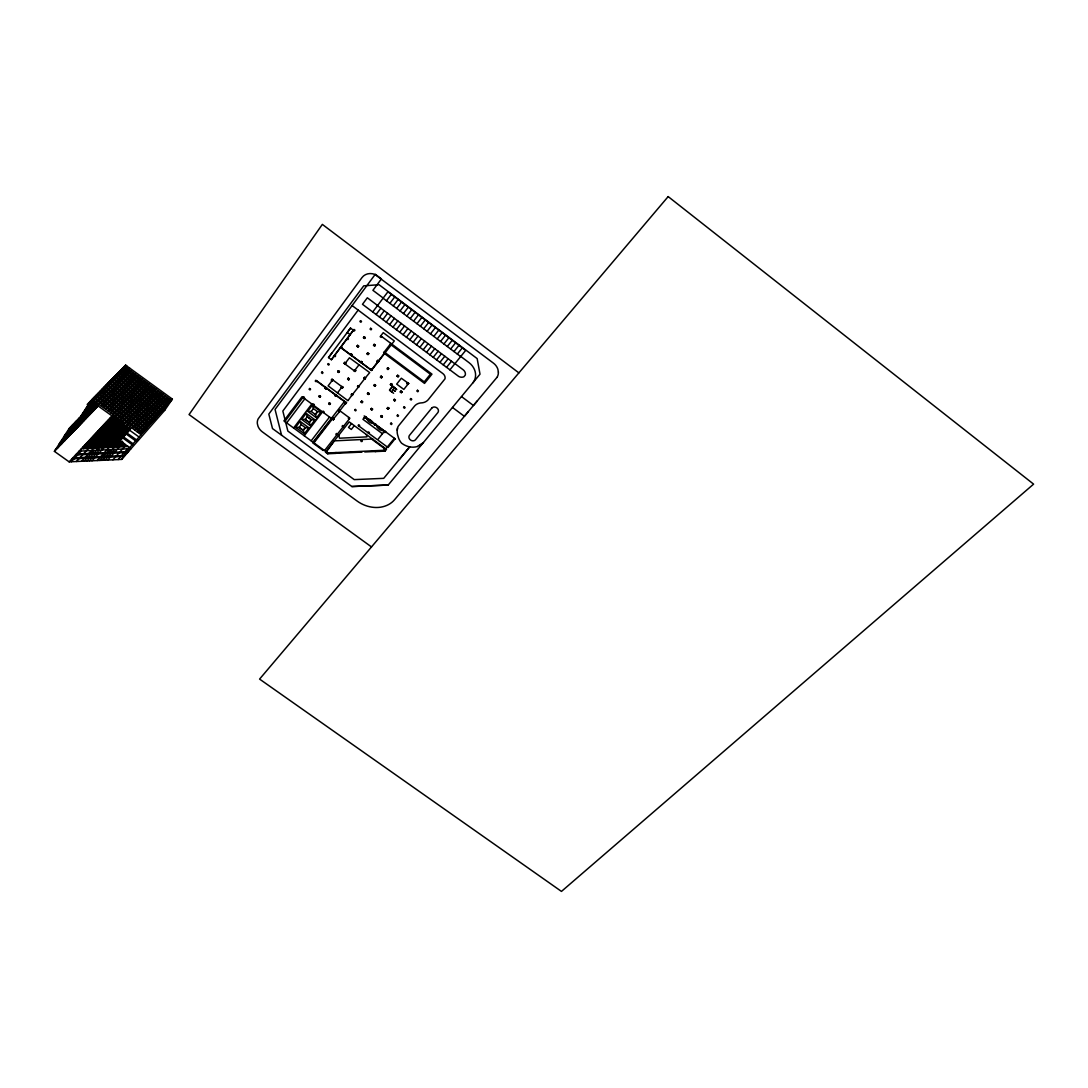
<?xml version="1.0" encoding="UTF-8"?>
<svg xmlns="http://www.w3.org/2000/svg" width="1088" height="1088" viewBox="0 0 1088 1088"><rect width="100%" height="100%" fill="white"/><g stroke="black" fill="none" stroke-linecap="round" stroke-linejoin="round"><path stroke-width="1.5" d="M397.229 430.195L397.542 427.992A7.262 6.147 29.7 0 1 398.589 425.83L414.419 406.246A11.247 9.629 29.5 0 1 417.438 403.879L418.05 403.607A11.247 9.629 29.5 0 1 421.382 402.886A11.329 9.751 30.4 0 0 424.728 402.166L425.34 401.894A11.329 9.751 30.4 0 0 428.373 399.514L445.006 378.828A5.426 4.719 30 0 0 442.843 373.565L352.09 305.551M397.542 427.992L397.161 430.739A15.953 13.532 29.3 0 0 398.045 436.234A15.953 13.505 29.2 0 0 401.554 443.156L402.138 443.564A15.953 13.518 29.3 0 0 417.438 446.502M385.247 450.908L384.649 450.242L327.774 452.989L283.9 420.879L301.988 396.753L333.241 419.791L333.948 418.88M375.074 450.677L375.156 451.588L385.057 451.139L386.498 449.371L349.194 421.886L325.462 452.173L327.624 453.764L336.042 453.37L335.961 452.458M377.25 425.626C375.401 427.23 382.065 432.154 383.18 430.005M377.264 425.979L382.922 429.978L382.391 430.671M367.458 418.404C365.622 420.022 372.3 424.946 373.402 422.783M394.468 387.45L391.544 391.898L389.694 390.184M164.71 410.312L121.638 459.408L69.129 461.842L54.4 451.357L69.265 428.359L80.308 416.99L90.834 400.738M57.202 448.446L72.053 425.49M58.14 447.481L72.978 424.538M60.928 444.584L75.738 421.695M61.853 443.632L76.65 420.743M64.45 441.007L79.397 417.928M327.338 453.546L327.882 452.839L326.468 451.792L334.302 440.858L372.749 439.008L372.3 439.579L385.438 449.262M66.858 438.423L92.154 399.391L141.127 434.642M68.136 437.104L91.283 401.39L90.018 402.682M69.047 436.152L92.181 400.466M70.312 434.846L92.167 401.132L88.128 405.117L87.203 404.45L125.732 365.051L122.971 369.281M71.21 433.908L93.065 400.874L72.474 432.589M73.372 431.664L92.698 401.88M74.623 430.358L92.698 402.533L91.446 403.811M75.521 429.434L93.582 401.622M76.758 428.142L93.568 402.274L92.33 403.539M77.656 427.217L94.438 402.002L78.894 425.925M79.778 425.014L95.309 401.744L81.015 423.722M81.886 422.81L94.942 402.75M83.123 421.546L94.928 403.376L93.718 404.641M83.994 420.634L95.785 403.118L85.218 419.356M86.088 418.458L95.431 404.11M87.298 417.194L95.418 404.736L94.207 405.987M88.169 416.296L96.274 403.838M89.379 415.045L96.261 404.464L95.064 405.715M90.236 414.147L97.104 404.206L91.433 412.896M113.125 379.018L115.246 375.782L162.683 410.135M114.322 377.808L116.43 374.571L163.798 408.87M92.29 412.012L96.75 405.185M93.486 410.774L96.737 405.797L95.54 407.034M94.343 409.877L97.58 404.913M95.526 408.653L97.566 405.538L68.925 435.241M96.383 407.769L97.213 406.49M97.566 406.531L98.396 405.266L55.243 450.051M122.89 369.362L125.623 365.16L172.38 399.106L164.614 410.421M345.358 402.111L336.437 395.801M340.082 410.978L333.567 418.785M320.457 433.378L331.84 418.622M121.638 459.408L129.635 447.712L172.38 399.106M331.84 353.029L328.522 357.598L331.391 359.734L353.396 330.235M496.998 377.332L394.604 499.678A28.315 23.392 29.4 0 1 380.827 507.158A27.907 23.038 29.4 0 1 374.027 507.402A28.315 23.392 29.4 0 1 357.122 501.051L262.507 431.99A11.451 9.37 35.1 0 1 258.033 426.346L257.366 423.776A11.451 9.37 35.1 0 1 258.196 418.839L362.018 277.549A12.267 10.73 38.1 0 1 374.925 274.434L493.449 363.147A12.009 10.554 27.5 0 1 497.869 369.24L498.358 372.014M331.391 359.734L334.696 355.15L335.634 355.885L335.022 356.687L334.07 355.98L354.008 329.433L354.96 330.154L354.348 330.983L350.513 328.086L328.522 357.598M350.513 328.086L347.276 332.561L350.173 334.737M358.156 310.094L282.839 411.046L287.858 431.066L354.239 479.618L383.724 478.339L409.646 446.869L399.269 459.585M284.811 421.573L303.511 396.671L304.45 397.365L303.865 398.14M340.449 347.48L341.414 348.187L342.026 347.371L341.061 346.664M286.674 422.906L304.803 398.82M372.708 311.97L387.926 291.788L465.678 350.404L449.874 369.866M376.094 314.514L380.868 308.19M386.485 300.764L391.326 294.358M293.624 427.992L311.821 403.988M345.005 364.099L345.821 363.147L344.746 362.358L344.066 363.256L355.096 371.443L355.776 370.559L354.715 369.757L354.022 370.804M350.486 354.797L351.166 353.886L352.24 354.688L351.424 355.64L350.472 354.933L351.193 353.981M364.194 336.831L363.474 337.797L364.439 338.518L365.255 337.552L364.167 336.736L363.474 337.661L364.67 338.314M300.098 421.355L295.582 427.312L299.091 427.434L303.253 430.494L304.368 433.745L308.91 427.815L300.098 421.355L301.226 424.619L305.402 427.679L308.91 427.815M301.607 419.356L306.163 413.358L315.003 419.846L310.434 425.83L301.607 419.356L305.13 419.492L309.305 422.552L310.434 425.83M307.686 411.346L312.27 405.294L321.137 411.822L316.526 417.846L307.686 411.346L311.222 411.468L315.411 414.555L316.526 417.846M312.746 404.668L313.33 403.906L314.269 404.586L313.684 405.362M325.815 387.437L325.108 388.375L326.046 389.069L326.849 388.13L325.788 387.355L325.122 388.226L326.25 388.919M338.395 370.845L337.688 371.797L338.64 372.49L339.442 371.552L338.382 370.763L337.702 371.647L338.885 372.286M344.053 363.392L344.774 362.44M356.946 346.406L357.666 345.44M379.467 317.043L384.254 310.733M389.885 303.321L394.74 296.929M332.683 379.848L328.127 385.859L347.82 400.615M344.774 363.922L349.425 357.789L369.702 372.599L365.35 377.849M357.911 347.113L358.727 346.147L357.639 345.345L356.946 346.256L358.034 347.058M299.091 427.434L301.226 424.619M305.13 419.492L307.292 416.65L306.163 413.358M311.222 411.468L313.398 408.612L312.27 405.294M382.854 319.573L387.641 313.276M393.271 305.878L398.14 299.486M305.211 427.693L303.212 430.304L299.268 427.434M315.37 414.378L317.41 411.713M303.253 430.494L305.402 427.679M309.305 422.552L311.467 419.723L315.003 419.846M315.411 414.555L317.601 411.699L321.137 411.822M386.226 322.116L391.027 315.819M396.671 308.434L401.54 302.056M304.259 435.771L323.136 411.114L324.074 411.808L323.49 412.57M330.371 403.58L329.691 404.491L328.753 403.798L329.406 402.805M341.958 386.417L341.278 387.45L342.217 388.144L342.924 387.206M366.982 353.886L367.676 352.838L368.75 353.641L368.057 354.538L366.982 353.736M342.122 386.838L337.47 392.89M354.266 370.981L359.04 364.752M389.599 324.646L394.4 318.362M400.058 310.978L404.94 304.613M336.614 395.42L335.92 396.358L334.982 395.665L335.662 394.645L336.709 395.42L336.042 396.304L334.982 395.515M354.974 371.511L355.694 370.559L354.606 369.906M362.154 362.127L361.434 363.079L360.482 362.372L361.175 361.338L362.25 362.127L361.556 363.025M367.934 354.593L368.655 353.641M381.752 336.586L381.113 337.402L380.161 336.682L383.248 332.656L394.305 340.938L371.402 370.505L370.464 369.798L371.158 368.764L372.218 369.553L371.525 370.45M329.8 404.45L330.453 403.58L329.297 402.954M342.339 388.076L343.019 387.206L341.85 386.566M348.69 379.794L349.37 378.91L348.31 378.121L347.63 379.154L348.568 379.862L349.275 378.91L348.201 378.27M374.626 345.984L375.319 345.073L374.245 344.27L373.538 345.318L374.503 346.038L375.224 345.073L374.122 344.42M392.958 327.162L397.786 320.892M403.444 313.534L408.326 307.17M396.331 329.691L401.159 323.435M406.83 316.078L411.726 309.726M311.168 440.844L329.542 417.03M344.502 401.445L312.582 442.748L323.163 450.5L323.598 449.942M313.412 442.476L320.538 433.242M313.915 442.884L332.982 418.105M339.225 410.04L338.545 411.06L339.483 411.74M351.75 393.856L351.07 394.74L352.131 395.515L352.811 394.645L351.723 393.883L352.743 394.74M357.462 386.485L358.142 385.601L359.203 386.39L358.523 387.274L357.653 386.213M364.575 377.278L363.895 378.175L364.956 378.964L365.65 378.066L364.548 377.305M377.006 361.352L377.699 360.305L378.774 361.107L378.066 362.005L376.992 361.202M390.878 343.414L383.588 352.825L424.524 383.398L431.977 374.136L380.786 335.866M399.69 332.221L404.532 325.965M410.217 318.621L415.113 312.283M339.796 410.734L345.454 403.43M351.846 395.298L348.01 400.602M352.485 394.468L359.108 386.158M358.877 386.213L364.657 378.746M371.81 369.512L377.726 361.855M378.352 361.053L384.322 353.342M345.494 403.621L346.46 402.696L315.833 380.27L315.248 381.045L316.186 381.752L316.853 380.977L325.557 387.682M352.716 394.414L351.764 395.393M364.698 378.923L365.432 377.754M333.377 419.723L334.03 418.88L332.874 418.241M339.606 411.686L340.272 410.815L339.102 410.19L349.874 418.2L325.081 449.888M345.889 403.566L346.555 402.696L345.508 401.921L344.828 402.941L345.766 403.634M403.05 334.737L407.905 328.494M413.59 321.164L418.499 314.84M406.409 337.266L411.264 331.024M416.976 323.707L421.886 317.397M348.935 417.506L348.337 418.282L349.275 418.962M361.706 401.023L361.012 402.043L361.95 402.75L362.753 401.812L361.583 401.173L362.562 401.962M373.905 385.56L374.585 384.526L375.659 385.315L374.843 386.267M409.768 339.782L414.637 333.554M420.349 326.25L425.272 319.94M387.94 369.512L388.77 368.546L387.695 367.758L386.988 368.805L388.062 369.458M413.127 342.298L417.996 336.083M423.722 328.78L428.658 322.483M351.519 423.599L348.527 427.407L351.302 429.461L354.307 425.653M416.473 344.814L421.355 338.613M427.094 331.323L432.031 325.04M371.538 408.313L370.858 409.333L371.797 410.026L372.599 409.088L371.43 408.462L372.409 409.251M390.361 384.608L391.054 383.574L392.115 384.363L391.299 385.315L390.361 384.608L391.503 385.152M396.97 376.23L397.664 375.197L398.738 375.986L397.909 376.938L396.957 376.094M419.832 347.33L424.714 341.129M430.454 333.853L435.404 327.583M365.486 417.969L366.098 417.207L365.146 416.432L362.957 419.329L382.5 433.758M372.504 409.088L371.892 409.863L370.858 409.183M391.394 385.166L392.02 384.363M359.04 426.17L359.652 425.408L358.714 424.714L358.115 425.476L377.604 439.851M366.194 417.207L365.391 418.132L364.453 417.438M389.613 390.306L392.741 386.349M367.023 419.329C367.662 417.289 374.544 422.538 372.613 423.463M390.347 390.823L389.504 390.034L392.632 386.077L394.754 387.845M423.178 349.833L428.074 343.658M433.826 336.382L438.777 330.126M393.611 393.285L391.626 391.802M426.523 352.349L431.419 346.174M437.186 338.912L442.15 332.67M367.866 432.67L368.478 431.909L369.403 432.602L368.791 433.35M406.912 383.656L407.619 382.609L408.68 383.411L407.973 384.295L406.912 383.506M429.869 354.851L434.778 348.69M440.545 341.442L445.522 335.199M375.877 424.429L375.17 425.354L374.245 424.66L374.925 423.654L375.972 424.429L375.292 425.286M382.323 416.364L381.602 417.289L380.678 416.595L381.358 415.575L382.418 416.364L381.725 417.221M388.81 408.218L388.09 409.156L387.151 408.462L387.845 407.442L388.906 408.218L388.212 409.088L387.151 408.313M394.631 400.955L395.352 400.017L394.386 399.228L393.693 400.262L394.74 400.887L395.447 400.017M401.948 391.748L401.214 392.686L400.275 391.993L400.982 390.959L402.043 391.748L401.336 392.632M408.598 383.411L403.825 389.422L396.685 384.105L401.35 378.23L408.612 383.506M376.802 426.55L377.346 425.857M433.201 357.367L438.124 351.206M443.904 343.971L448.882 337.742M436.546 359.87L441.47 353.722M447.263 346.501L452.254 340.272M378.23 439.062L384.69 430.875L385.737 431.65L384.934 432.562L384.01 431.882L385.125 432.398M439.878 362.372L444.815 356.238M450.609 349.03L455.614 342.802M443.21 364.874L448.161 358.741M453.968 351.546L458.973 345.345M446.542 367.363L451.493 361.257M457.314 354.062L462.332 347.874M384.554 450.391L394.386 438.287M395.08 438.804L388.022 447.494L378.529 440.531M388.212 485.017L480.012 374.19L477.156 358.591L379.005 284.689L363.718 285.858L268.818 414.079L272.503 428.577L351.873 486.54L388.253 485.044L351.873 486.54M468.33 411.658L464.372 416.323L452.526 407.47M477.414 400.792L473.43 405.498L461.53 396.603M118.157 459.571L127.663 448.786M139.482 433.446L140.651 432.113M141.494 431.161L142.664 429.842M143.507 428.89L144.663 427.57M145.493 426.632L146.662 425.326M147.478 424.388L148.634 423.082M149.464 422.144L150.606 420.852M151.422 419.927L152.565 418.635M153.381 417.71L154.51 416.432M155.312 415.507L156.441 414.229M157.257 413.318L158.372 412.053M159.174 411.142L160.29 409.877M161.092 408.979L162.194 407.714M162.982 406.817L164.098 405.566M164.886 404.682L165.974 403.43M166.763 402.546L167.851 401.309M168.64 400.425L169.728 399.187M137.088 431.732L138.271 430.399M139.114 429.447L140.284 428.128M141.127 427.176L142.297 425.857M143.126 424.918L144.296 423.613M145.126 422.674L146.282 421.369M147.098 420.444L148.254 419.152M149.07 418.227L150.212 416.935M151.028 416.024L152.17 414.732M152.986 413.821L154.115 412.542M154.918 411.631L156.046 410.366M156.849 409.455L157.964 408.204M158.766 407.293L159.882 406.042M160.684 405.144L161.786 403.893M162.574 403.009L163.676 401.771M164.465 400.874L165.566 399.636M166.342 398.766L167.443 397.528M112.921 459.816L125.773 445.318L82.606 447.44M107.671 460.061L123.502 442.326M134.694 430.005L135.878 428.672M136.721 427.734L137.904 426.401M138.747 425.462L139.917 424.143M140.76 423.218L141.916 421.899M142.759 420.974L143.915 419.669M144.745 418.744L145.901 417.452M146.717 416.527L147.873 415.235M148.689 414.324L149.831 413.046M150.647 412.134L151.776 410.856M152.592 409.945L153.721 408.68M154.523 407.782L155.652 406.518M156.454 405.62L157.57 404.369M158.358 403.471L159.474 402.22M160.276 401.336L161.378 400.098M162.166 399.214L163.268 397.977M164.057 397.093L165.145 395.869M132.301 428.278L133.484 426.958M134.341 426.006L135.524 424.687M136.367 423.749L137.537 422.443M138.38 421.505L139.55 420.199M140.393 419.261L141.549 417.969M142.378 417.044L143.534 415.752M144.364 414.827L145.52 413.549M146.336 412.624L147.478 411.346M148.308 410.434L149.437 409.17M150.253 408.258L151.395 406.994M152.198 406.096L153.326 404.831M154.129 403.934L155.258 402.682M156.046 401.798L157.162 400.547M157.964 399.663L159.079 398.426M159.868 397.542L160.97 396.318M161.758 395.434L162.86 394.21M105.06 460.183L114.689 449.412M116.824 447.046L118.021 445.699M118.878 444.734L120.074 443.401M122.128 441.116L120.931 442.449L85.626 444.203M102.449 460.306L130.465 429.107L91.759 401.404M129.907 426.564L131.104 425.231M131.947 424.293L133.13 422.974M133.987 422.035L135.17 420.716M136 419.791L137.183 418.486M138.013 417.561L139.182 416.255M140.026 415.33L141.182 414.052M142.011 413.127L143.167 411.849M143.997 410.924L145.139 409.659M145.955 408.748L147.111 407.47M147.914 406.572L149.056 405.307M149.872 404.41L151.001 403.158M151.803 402.261L152.932 401.01M153.734 400.126L154.863 398.874M155.652 397.99L156.767 396.753M157.57 395.869L158.671 394.645M159.46 393.774L160.562 392.55M99.838 460.428L109.521 449.67M111.67 447.29L112.88 445.944M113.737 444.992L114.934 443.659M115.79 442.707L116.987 441.374M117.844 440.436L119.041 439.117M119.884 438.165L121.067 436.859M121.91 435.921L123.094 434.615M123.923 433.677L125.106 432.385M125.936 431.446L127.106 430.154M127.935 429.243L129.091 427.951L99.348 429.502M127.5 424.837L128.71 423.504M129.554 422.566L130.75 421.246M131.594 420.322L132.79 419.002M133.634 418.078L134.803 416.772M135.646 415.847L136.816 414.555M137.659 413.63L138.829 412.338M139.658 411.427L140.814 410.149M141.644 409.238L142.8 407.959M143.616 407.048L144.772 405.783M145.588 404.886L146.73 403.621M147.546 402.723L148.675 401.472M149.491 400.574L150.62 399.337M151.422 398.439L152.551 397.202M153.34 396.318L154.469 395.08M155.258 394.21L156.373 392.972M157.162 392.102L158.277 390.878M97.226 460.55L127.391 427.162L100.205 428.59M92.018 460.782L124.345 425.245L102.245 426.414M89.42 460.904L99.212 450.16M101.374 447.794L102.598 446.447M103.469 445.495L104.693 444.162M105.563 443.21L106.774 441.891M107.63 440.939L108.841 439.62M109.698 438.682L110.894 437.376M111.738 436.438L112.934 435.132M113.778 434.194L114.974 432.902M115.818 431.977L116.987 430.685M117.83 429.76L119 428.482M119.843 427.557L120.999 426.278M121.842 425.367L122.998 424.102L103.428 425.136M125.106 423.11L126.317 421.79M127.174 420.852L128.357 419.533M129.214 418.594L130.41 417.289M131.254 416.364L132.437 415.058M133.28 414.134L134.45 412.842M135.293 411.93L136.462 410.638M137.292 409.727L138.462 408.449M139.291 407.538L140.447 406.259M141.277 405.362L142.433 404.097M143.249 403.199L144.391 401.934M145.207 401.037L146.35 399.786M147.166 398.902L148.294 397.65M149.097 396.766L150.226 395.529M151.042 394.645L152.157 393.407M152.959 392.537L154.074 391.313M154.863 390.429L155.978 389.218M86.822 461.026L122.482 422.062L105.454 422.974M84.225 461.149L94.071 450.418M96.247 448.038L97.485 446.706M98.355 445.754L99.579 444.421M100.45 443.469L101.674 442.136M102.544 441.198L103.754 439.878M104.611 438.94L105.822 437.634M106.678 436.696L107.875 435.39M108.718 434.466L109.915 433.16M110.758 432.235L111.955 430.943M112.798 430.032L113.968 428.74M114.811 427.829L115.981 426.55M116.824 425.639L117.994 424.374M118.823 423.463L119.979 422.198M122.713 421.382L123.91 420.063M124.78 419.125L125.977 417.806M126.834 416.881L128.017 415.575M128.874 414.65L130.057 413.345M130.9 412.42L132.083 411.142M132.926 410.217L134.11 408.938M134.939 408.027L136.109 406.749M136.938 405.838L138.108 404.573M138.924 403.662L140.08 402.397M140.91 401.499L142.066 400.248M142.882 399.35L144.024 398.099M144.84 397.215L145.969 395.964M146.785 395.08L147.914 393.842M148.73 392.972L149.845 391.734M150.647 390.864L151.776 389.64M152.565 388.77L153.68 387.546M81.627 461.271L118.32 421.437M120.306 419.655L121.516 418.336M122.386 417.398L123.583 416.092M124.44 415.154L125.637 413.862M126.494 412.937L127.69 411.631M128.534 410.72L129.717 409.428M130.56 408.517L131.743 407.225M132.586 406.314L133.756 405.049M134.586 404.138L135.755 402.873M136.585 401.962L137.741 400.71M138.57 399.813L139.726 398.562M140.542 397.664L141.698 396.413M142.514 395.529L143.657 394.291M144.473 393.407L145.602 392.17M146.418 391.286L147.546 390.062M148.349 389.191L149.464 387.967M150.266 387.097L151.382 385.886M76.459 461.502L116.498 418.295L109.48 418.676M117.912 417.928L119.122 416.609M119.993 415.67L121.19 414.365M122.06 413.44L123.257 412.134M124.114 411.21L125.31 409.918M126.154 409.006L127.35 407.714M128.194 406.803L129.377 405.525M130.22 404.614L131.403 403.335M132.233 402.438L133.402 401.173M134.232 400.275L135.402 399.01M136.231 398.113L137.387 396.862M138.217 395.978L139.359 394.726M140.189 393.842L141.331 392.605M142.147 391.721L143.29 390.497M144.092 389.613L145.234 388.389M146.037 387.518L147.166 386.294M147.968 385.424L149.097 384.214M115.505 416.187L116.729 414.882M117.586 413.943L118.796 412.651M119.666 411.713L120.877 410.421M121.734 409.496L122.93 408.204M123.787 407.293L124.984 406.001M125.827 405.09L127.01 403.811M127.854 402.914L129.037 401.635M129.88 400.738L131.05 399.473M131.893 398.575L133.062 397.324M133.892 396.426L135.048 395.175M135.878 394.291L137.034 393.04M137.863 392.156L139.006 390.918M139.822 390.048L140.964 388.81M141.78 387.94L142.922 386.716M143.725 385.846L144.867 384.622M145.67 383.765L146.798 382.554M71.291 461.747L81.274 451.03M83.49 448.664L84.728 447.331M85.626 446.379L86.863 445.046M87.747 444.094L88.971 442.775M89.855 441.837L91.079 440.518M91.963 439.579L93.174 438.274M94.044 437.335L95.268 436.03M96.125 435.105L97.335 433.813M98.192 432.888L99.402 431.596M100.259 430.685L101.442 429.393M102.299 428.482L103.482 427.203M104.339 426.306L105.522 425.027M106.366 424.13L107.535 422.865M108.378 421.967L109.548 420.702M110.378 419.818L111.547 418.567M112.377 417.67L113.533 416.432L111.466 416.541M113.098 414.46L114.322 413.154M115.192 412.216L116.416 410.924M117.273 409.999L118.483 408.694M119.354 407.782L120.55 406.49M121.407 405.579L122.604 404.287M123.461 403.376L124.644 402.111M125.501 401.2L126.684 399.935M127.527 399.038L128.697 397.773M129.54 396.875L130.71 395.624M131.553 394.726L132.709 393.489M133.538 392.591L134.708 391.354M135.524 390.47L136.68 389.246M137.496 388.362L138.652 387.138M139.468 386.254L140.61 385.043M141.426 384.173L142.555 382.949M143.358 382.092L144.5 380.882M69.129 461.842L112.295 415.657M110.69 412.733L111.914 411.427M112.798 410.489L114.022 409.197M114.879 408.272L116.103 406.98M116.96 406.055L118.17 404.777M119.027 403.866L120.238 402.587M121.081 401.676L122.278 400.398M123.134 399.5L124.318 398.235M125.161 397.324L126.344 396.073M127.187 395.175L128.37 393.924M129.2 393.04L130.37 391.789M131.199 390.905L132.369 389.667M133.198 388.783L134.354 387.559M135.184 386.675L136.326 385.451M137.156 384.581L138.298 383.357M139.114 382.5L140.243 381.276M141.059 380.419L142.188 379.209M108.283 410.992L109.521 409.7M110.391 408.762L111.615 407.47M112.499 406.545L113.71 405.253M114.58 404.342L115.79 403.05M116.647 402.138L117.858 400.874M118.714 399.962L119.911 398.684M120.768 397.786L121.965 396.522M122.808 395.624L123.991 394.373M124.834 393.475L126.018 392.224M126.861 391.34L128.03 390.102M128.874 389.218L130.03 387.981M130.873 387.097L132.029 385.873M132.858 384.989L134.014 383.765M134.83 382.894L135.986 381.684M136.802 380.814L137.945 379.603M138.761 378.746L139.89 377.55M105.876 409.265L107.114 407.959M107.998 407.034L109.222 405.742M110.106 404.818L111.316 403.539M112.186 402.614L113.41 401.336M114.267 400.425L115.478 399.146M116.348 398.249L117.545 396.984M118.402 396.073L119.598 394.822M120.455 393.924L121.638 392.673M122.482 391.775L123.665 390.524M124.508 389.64L125.691 388.402M126.534 387.518L127.704 386.281M128.534 385.41L129.703 384.186M130.533 383.302L131.689 382.092M132.518 381.222L133.661 380.011M134.49 379.141L135.633 377.93M136.449 377.074L137.591 375.877M103.469 407.524L104.706 406.232M105.59 405.307L106.828 404.015M107.698 403.09L108.936 401.812M109.806 400.901L111.017 399.622M111.887 398.711L113.111 397.433M113.968 396.535L115.178 395.27M116.035 394.373L117.232 393.108M118.089 392.21L119.286 390.959M120.129 390.075L121.326 388.838M122.169 387.94L123.352 386.702M124.195 385.832L125.365 384.594M126.194 383.724L127.364 382.5M128.207 381.63L129.363 380.406M130.193 379.535L131.349 378.325M132.178 377.468L133.321 376.258M134.137 375.401L135.293 374.204M101.062 405.797L102.299 404.505M103.197 403.58L104.421 402.288M105.305 401.363L106.542 400.085M107.413 399.174L108.637 397.895M109.507 396.984L110.731 395.719M111.588 394.822L112.798 393.557M113.669 392.659L114.866 391.408M115.722 390.51L116.919 389.259M117.776 388.375L118.973 387.138M119.816 386.24L120.999 385.016M121.842 384.132L123.026 382.908M123.869 382.024L125.038 380.814M125.868 379.943L127.038 378.719M127.867 377.849L129.037 376.652M129.853 375.782L131.009 374.585M131.838 373.728L132.981 372.531M58.929 444.339L72.638 430.154M73.549 429.216L74.814 427.897M75.711 426.972L76.962 425.666M77.86 424.742L79.111 423.436M80.009 422.525L81.246 421.233M82.144 420.308L83.382 419.03M84.252 418.118L85.49 416.84M86.36 415.929L87.598 414.664M88.468 413.753L89.678 412.502M90.549 411.604L91.759 410.339M92.63 409.442L93.826 408.204M94.697 407.306L95.894 406.069M70.149 433.35L71.414 432.031M72.325 431.093L73.59 429.787M74.487 428.849L75.752 427.543M76.65 426.618L77.901 425.326M78.785 424.402L80.036 423.11M80.92 422.185L82.158 420.906M83.042 419.982L84.279 418.717M85.15 417.806L86.374 416.527M87.244 415.63L88.468 414.365M89.338 413.467L90.549 412.202M91.419 411.305L92.616 410.054M93.486 409.17L94.683 407.918M98.654 404.056L99.892 402.764M100.79 401.839L102.027 400.561M102.911 399.636L104.149 398.358M105.019 397.446L106.257 396.182M107.127 395.27L108.351 394.006M109.222 393.108L110.432 391.843M111.302 390.946L112.499 389.694M113.37 388.797L114.566 387.559M115.423 386.675L116.62 385.424M117.463 384.554L118.66 383.316M119.503 382.432L120.686 381.208M121.53 380.338L122.713 379.114M123.542 378.243L124.712 377.033M125.542 376.176L126.711 374.966M127.541 374.109L128.697 372.898M129.526 372.055L130.682 370.858M54.4 451.357L98.532 405.525M417.438 446.502L423.463 442.558M65.13 434.751L78.798 420.648M79.696 419.723L80.961 418.418M81.858 417.493L83.11 416.201M84.007 415.276L85.258 413.984M86.142 413.073L87.38 411.794M88.264 410.883L89.502 409.605M90.386 408.694L91.61 407.429M92.48 406.531L93.704 405.266M63.879 436.682L77.561 422.566M78.458 421.627L79.723 420.322M80.621 419.397L81.872 418.105M82.77 417.18L84.021 415.888M84.905 414.963L86.156 413.685M87.04 412.774L88.264 411.495M89.148 410.584L90.372 409.319M91.256 408.422L92.48 407.157M93.35 406.259L94.561 405.008M75.058 425.775L76.323 424.456M77.234 423.531L78.486 422.226M79.397 421.301L80.648 419.995M81.546 419.07L82.797 417.778M83.681 416.867L84.918 415.575M85.802 414.664L87.04 413.386M87.924 412.474L89.148 411.21M90.032 410.298L91.256 409.034M92.126 408.136L93.337 406.885M73.821 427.679L75.099 426.36M75.997 425.422L77.262 424.116M78.159 423.191L79.424 421.886M80.308 420.961L81.559 419.669M82.457 418.758L83.694 417.466M84.578 416.554L85.816 415.276M86.7 414.365L87.924 413.086M88.808 412.175L90.032 410.91M90.902 410.013L92.113 408.762M92.983 407.864L94.194 406.613M60.044 442.558L73.862 428.25M74.773 427.326L76.038 426.006M76.935 425.082L78.186 423.776M79.084 422.851L80.335 421.559M81.233 420.634L82.47 419.342M83.354 418.431L84.592 417.153M85.476 416.242L86.714 414.963M87.584 414.052L88.808 412.787M89.678 411.89L90.902 410.625M91.773 409.727L92.983 408.476M93.84 407.578L95.05 406.341M82.498 414.297L83.762 412.991M84.66 412.066L85.925 410.774M86.809 409.85L88.06 408.558M88.958 407.646L90.209 406.368M91.093 405.457L92.33 404.178M68.748 429.094L82.511 414.909M83.422 413.984L84.674 412.692M85.571 411.767L86.822 410.475M87.72 409.564L88.958 408.272M89.842 407.361L91.093 406.082M91.963 405.185L93.201 403.906M80.009 418.132L81.274 416.826M82.171 415.902L83.436 414.61M84.334 413.685L85.585 412.393M86.482 411.468L87.72 410.19M88.604 409.265L89.855 408M90.726 407.089L91.963 405.81M92.847 404.913L94.071 403.648M78.771 420.05L80.036 418.744M80.934 417.819L82.198 416.514M83.096 415.589L84.347 414.297M85.245 413.372L86.482 412.094M87.38 411.169L88.618 409.89M89.502 408.979L90.726 407.714M91.61 406.803L92.834 405.538M94.928 403.675L129.526 367.989M87.502 406.572L88.767 405.266M89.665 404.355L90.916 403.063M92.507 401.934L127.214 366.316M86.251 408.503L87.516 407.211M88.414 406.286L89.665 404.994M90.562 404.083L91.814 402.791M85 410.434L86.251 409.142M87.162 408.218L88.414 406.926M89.311 406.001L90.562 404.722M83.749 412.366L85.014 411.074M85.911 410.149L87.162 408.857M88.06 407.932L89.311 406.64M90.209 405.729L91.446 404.45M91.283 400.738L93.418 398.099L142.31 433.31M110.282 381.303L112.336 378.746L159.977 413.209M112.336 379.195L113.533 377.971M114.376 377.101L115.559 375.89M116.416 375.034L117.586 373.823M118.429 372.953L119.612 371.756M120.442 370.899L121.611 369.702M122.441 368.859L123.61 367.662M110.228 381.997L109.031 383.221L111.139 379.97L158.862 414.487M419.723 445.536L422.226 443.836M110.31 417.792L115.668 417.493M108.31 419.927L115.328 419.546M107.467 420.825L119.476 420.172M106.298 422.076L120.809 421.301M104.285 424.238L123.828 423.191M101.402 427.312L126.874 425.979M98.151 430.794L130.465 429.107M97.294 431.705L129.635 430.032M96.098 432.997L128.479 431.324M95.227 433.922L127.636 432.249M94.017 435.214L126.466 433.554M93.16 436.138L125.637 434.479M91.936 437.444L124.467 435.785M91.066 438.382L123.624 436.723M89.842 439.688L122.441 438.042M88.971 440.626L121.598 438.981M87.734 441.932L120.401 440.3M86.85 442.884L119.558 441.252M136.122 440.422L138.394 440.314M84.728 445.155L122.658 443.278M83.49 446.474L125.324 444.421M81.355 448.773L128.466 446.474M79.138 451.139L131.104 448.623M76.432 454.036L128.547 451.547M75.534 455.002L127.69 452.513M72.801 457.926L125.106 455.464M71.89 458.905L124.25 456.443M336.818 453.234L361.937 452.091M364.752 451.955L375.945 451.452M129.445 430.1L139.046 437.009M126.874 432.97L136.503 439.892M126.004 433.935L135.66 440.871M123.406 436.832L133.09 443.782M122.522 437.798L132.219 444.761M119.898 440.722L129.635 447.712M154.183 419.805L106.134 385.098L104.054 387.668L104.91 386.335L153.041 421.097M152.225 422.022L104.04 387.233L101.946 389.817L102.816 388.484L151.082 423.327M150.266 424.252L101.946 389.382L99.838 391.979L100.708 390.646L149.11 425.558M148.294 426.496L99.824 391.544L97.716 394.155L98.586 392.809L147.138 427.815M146.309 428.754L97.702 393.72L95.581 396.331L96.451 394.985L145.139 430.073M144.31 431.025L95.567 395.896L93.446 398.521L94.316 397.174L143.14 432.358M167.566 404.586L120.469 370.437L117.191 374.87L119.299 371.634L166.478 405.838M165.689 406.722L118.456 372.504L115.165 376.938L117.273 373.701L164.587 407.973M161.894 411.033L114.39 376.652L111.085 381.113L113.193 377.876L160.779 412.298M158.059 415.398L110.282 380.854L108.215 383.411L109.072 382.078L156.93 416.677M156.128 417.588L108.215 382.962L106.134 385.533L107.005 384.2L154.999 418.88M171.306 400.343L124.467 366.343L121.203 370.75L123.311 367.54L170.218 401.567M371.498 546.924L189.054 414.569L322.347 224.386L518.881 372.871M169.442 402.451L122.468 368.383L119.204 372.803L121.298 369.58L168.354 403.702M294.658 426.632L304.368 433.745M337.375 434.166L336.45 433.486L335.866 434.248L336.79 434.928M307.292 416.65L311.467 419.723M307.333 416.826L311.29 419.723L309.264 422.375L305.32 419.478M320.443 396.454L319.505 395.774L320.62 396.331L319.858 397.242L318.92 396.549L319.6 395.638L318.906 396.426L320.076 397.052M329.338 403.022L330.276 403.716M328.739 403.675L329.909 404.301M338.558 410.91L339.714 411.536M332.901 418.35L333.839 419.03M343.604 426.21L342.666 425.53L342.081 426.292L343.006 426.972M332.33 418.962L333.486 419.587M313.398 408.612L317.601 411.699M342.815 387.355L331.976 379.331L333.118 379.875L332.316 380.814L331.378 380.12L332.085 379.182L331.391 379.97L332.561 380.61M381.29 415.82L382.228 416.514M341.278 387.301L342.462 387.94M361.026 401.907L362.195 402.533M380.678 416.446L381.834 417.071M364.154 415.956L395.311 438.981M326.658 388.375L335.417 394.971M345.943 403.376L344.828 402.791M375.346 425.095L374.245 424.51M364.466 417.289L365.582 417.969M344.638 362.508L345.739 363.256M374.476 384.676L375.578 385.41M394.264 399.378L395.366 400.112M363.963 378.066L365.078 378.814M373.905 385.41L374.966 386.199M348.228 378.366L349.18 379.059M358.061 385.696L359.122 386.485M347.63 379.005L348.813 379.644M367.431 393.693L368.601 394.332M346.895 338.912L347.847 339.619L348.473 338.803L347.507 338.082M351.057 354.035L352.158 354.783M361.053 361.488L362.168 362.236M371.035 368.914L372.15 369.662M381.004 376.326L382.106 377.074M390.946 383.724L392.047 384.458M400.86 391.109L401.962 391.843M341.578 347.956L350.649 354.715M351.614 355.395L360.645 362.154M361.61 362.834L370.627 369.58M381.602 377.713L380.419 377.074M401.39 392.442L400.275 391.843M341.428 348.16L371.606 370.355M364.058 336.899L365.174 337.647M384.227 352.009L424.238 381.861L430.372 374.231L390.238 344.23M373.538 345.182L374.734 345.834M357.53 345.508L358.646 346.256M367.567 352.988L368.682 353.736M377.577 360.454L378.692 361.202M387.573 367.907L388.688 368.655M397.555 375.346L398.657 376.094L398.14 376.734M383.207 298.058L372.912 290.319L381.426 278.909L375.292 274.285L275.06 409.428L281.561 435.186M460.782 356.442L468.996 362.63A15.898 13.899 29 0 1 472.79 382.976M383.085 298.207L460.659 356.578M377.59 305.497L367.336 297.786L362.481 304.3L458.646 376.394A5.454 4.774 29 0 0 463.937 376.734L465.297 375.074A5.454 4.76 29 0 0 463.148 369.77L454.947 363.61M377.482 305.646L454.838 363.759M327.774 452.989L327.95 453.75M338.79 435.159L339.497 438.206L366.901 436.873L366.37 434.547M383.914 447.467L384.73 451.153M498.372 372.082A12.009 10.554 27.5 0 1 497.012 377.4M309.645 388.498L309.06 389.286L309.998 389.98L310.583 389.191L309.645 388.498M322.048 371.987L321.45 372.776L322.402 373.483L323 372.681L322.048 371.987M328.345 363.61L327.733 364.412L328.685 365.119L329.283 364.317L328.345 363.61M360.55 320.715L359.924 321.545L360.89 322.266L361.515 321.436L360.55 320.715M370.682 328.29L370.056 329.12L371.022 329.841L371.647 329.011L370.682 328.29M355.259 409.428L354.647 410.19L355.586 410.883L356.198 410.108L355.259 409.428M368.125 392.809L367.431 393.842L368.37 394.536L369.172 393.598L368.125 392.809M381.113 376.176L380.419 377.21L381.371 377.917L382.187 376.965L381.113 376.176M394.386 387.546L396.59 389.531L394.386 387.546M395.216 391.258L393.149 389.871L395.216 391.258M391.095 423.082L390.47 423.844L391.408 424.538L392.02 423.762L391.095 423.082M397.61 414.977L396.984 415.752L397.922 416.446L398.548 415.67L397.61 414.977M404.178 406.803L403.553 407.578L404.491 408.286L405.117 407.497L404.178 406.803M410.802 398.562L410.176 399.35L411.114 400.058L411.754 399.269L410.802 398.562M417.493 390.266L416.854 391.054L417.792 391.762L418.431 390.973L417.493 390.266M431.746 408.136L409.51 435.309A3.74 3.169 29.1 0 0 410.489 439.987A3.74 3.169 29.1 0 0 415.507 439.742L437.811 412.651A3.794 3.25 29 0 0 436.859 407.864A3.794 3.25 29 0 0 431.746 408.136M668.168 196.588L259.583 679.089L561.462 891.412L1033.6 484.133L668.168 196.588M361.95 440.436L360.876 440.49L361.107 441.497L362.182 441.456L361.95 440.436M339.361 371.647L338.259 370.913L339.238 371.702M369.104 393.693L368.002 392.958L368.982 393.747M388.824 408.313L387.736 407.578L388.715 408.381"/></g></svg>
